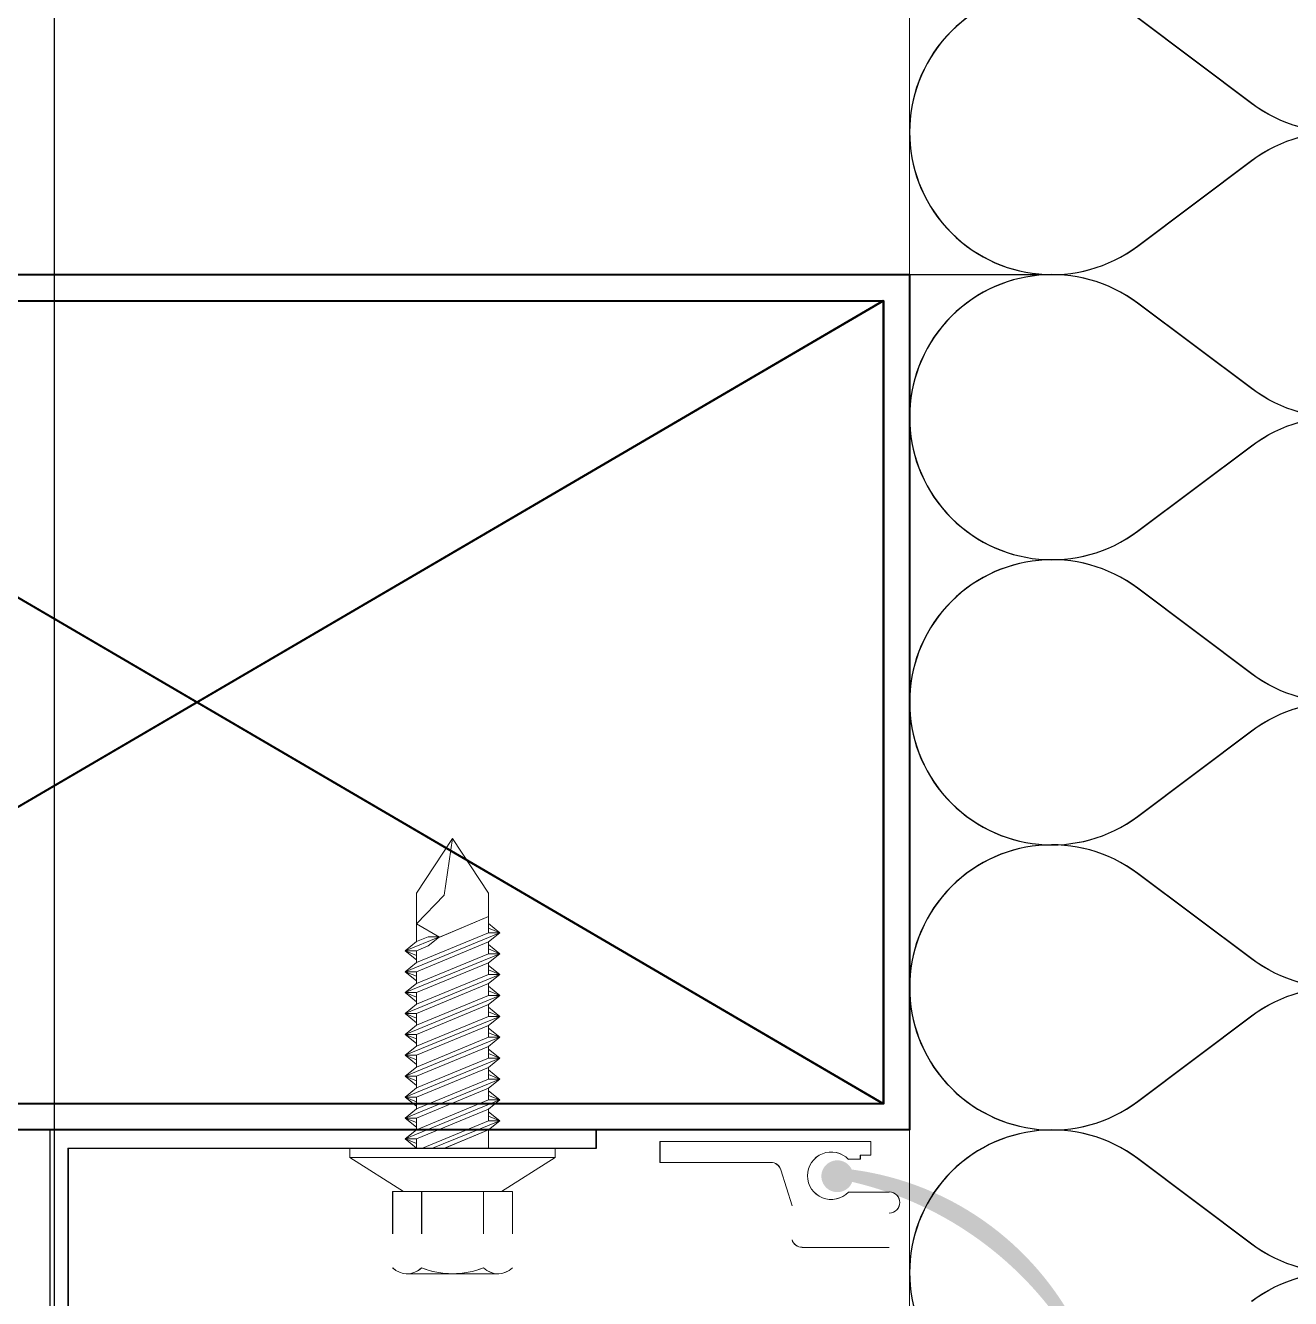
# Model space of a CAD drawing. Header units: millimetres. Extents: x 3546612 to 5615882, y 547008 to 3162891.
# Drawn here: x 5389222.5 to 5389333.5, y 2429427.8 to 2429539.4 of the extents above; entities that cross this region are included whole.
import ezdxf

# ---------------------------------------------------------------- set-up
doc = ezdxf.new("R2010")
doc.units = ezdxf.units.MM
doc.linetypes.add('XR-평면도$0$HIDDEN', pattern=[0.375, 0.25, -0.125])
for name, color, linetype, lineweight in [('XR-평면도$0$A-CONC-LIN1', 9, 'Continuous', 40), ('XR-평면도$0$A-DWXM-SHUT', 9, 'Continuous', 25), ('XR-평면도$0$A-ELEV-LIN3', 9, 'Continuous', 18), ('XR-평면도$0$A-FFXM-EQP', 9, 'Continuous', 15), ('XR-평면도$0$A-WAXM-PANL', 9, 'Continuous', 20), ('XR-평면도$0$A-XXXX-STL', 9, 'Continuous', 25)]:
    doc.layers.add(name, color=color, linetype=linetype, lineweight=lineweight)
doc.layers.add('XR-평면도$0$HAT', color=9, linetype='Continuous')

# ---------------------------------------------------------------- blocks, each defined once
blk = doc.blocks.new('XR-평면도$0$단열재(PANEL)')
at = {"layer": 'XR-평면도$0$HAT'}
for points in [[(-40, 530, 2), (-40, 570), (-60, 555, -2), (-60, 595), (-40, 580, 2), (-40, 620), (-60, 605, -2), (-60, 645), (-40, 630, 2), (-40, 670), (-60, 655, -2), (-60, 695), (-40, 680, 2), (-40, 720), (-60, 705, -2), (-60, 745), (-40, 730, 2), (-40, 770), (-60, 755, -2), (-60, 795)], [(-40, 780, 2), (-40, 820)]]:
    blk.add_lwpolyline(points, format="xyb", dxfattribs=at)
blk = doc.blocks.new('XR-평면도$0$셔터(9600)230515')
at = {"layer": 'XR-평면도$0$A-FFXM-EQP'}
h = blk.add_hatch(color=256, dxfattribs=at)
h.paths.add_polyline_path([(171.6, 328.74, -0.016306), (169.93, 328.47, -1.195216), (167.68, 330.04, -0.543341), (169.97, 329.55, 0.013697), (171.6, 329.98)])
h.paths.add_polyline_path([(171.6, 328.74), (171.6, 329.98, 0.012355), (173.06, 330.44), (173.22, 330.44, 0.213645), (173.91, 330.75, 0.195215), (190.95, 346.53), (190.95, 345.22, -0.261268)])
at = {"color": 1}
for p, q in [((172.7, 252.3), (52.3, 322.7)), ((172.7, 322.7), (52.3, 252.3))]:
    blk.add_line(p, q, dxfattribs=at)
at = {"color": 3}
for points in [[(50, 250), (175, 250), (175, 325), (50, 325)], [(52.3, 252.3), (172.7, 252.3), (172.7, 322.7), (52.3, 322.7)]]:
    blk.add_lwpolyline(points, close=True, dxfattribs=at)
at = {"layer": 'XR-평면도$0$A-DWXM-SHUT', "ltscale": 20}
for p, q in [((99.6, 325), (99.6, 449.15)), ((101.2, 326.6), (101.2, 449.15)), ((101.2, 326.6), (147.53, 326.6)), ((101.2, 326.6, 0), (147.53, 326.6, 0)), ((147.53, 326.6), (147.53, 325)), ((147.53, 326.6, 0), (147.53, 325, 0)), ((99.6, 325), (147.53, 325))]:
    blk.add_line(p, q, dxfattribs=at)
at = {"layer": 'XR-평면도$0$A-FFXM-EQP'}
for p, q in [((138.99, 337.6), (130.85, 337.6)), ((138.99, 337.6, 0), (130.85, 337.6, 0)), ((173.22, 335.29), (165.58, 335.29)), ((173.22, 335.29, 0), (165.58, 335.29, 0)), ((129.67, 334.1), (129.67, 330.4)), ((129.67, 334.1, 0), (129.67, 330.4, 0)), ((132.21, 334.1), (132.21, 330.4)), ((132.21, 334.1, 0), (132.21, 330.4, 0)), ((137.64, 334.1), (137.64, 330.4)), ((137.64, 334.1, 0), (137.64, 330.4, 0)), ((140.17, 334.1), (140.17, 330.4)), ((140.17, 334.1, 0), (140.17, 330.4, 0)), ((164.7, 331.64), (163.71, 328.5)), ((164.7, 331.64, 0), (163.71, 328.5, 0)), ((173.22, 330.44), (169.64, 330.44)), ((173.22, 330.44, 0), (169.64, 330.44, 0)), ((140.17, 330.4), (129.67, 330.4)), ((140.17, 330.4, 0), (129.67, 330.4, 0)), ((153.11, 326), (153.11, 327.85)), ((153.11, 327.85), (162.88, 327.85)), ((153.11, 326, 0), (153.11, 327.85, 0)), ((153.11, 327.85, 0), (162.88, 327.85, 0)), ((155.88, 327.85), (161.43, 327.85)), ((155.88, 327.85, 0), (161.43, 327.85, 0)), ((170.68, 327.57), (169.64, 327.57)), ((170.68, 327.57, 0), (169.64, 327.57, 0)), ((170.68, 327.2), (170.68, 327.57)), ((170.68, 327.2, 0), (170.68, 327.57, 0)), ((170.68, 327.2), (171.6, 327.2)), ((170.68, 327.2, 0), (171.6, 327.2, 0)), ((171.6, 326), (171.6, 327.2)), ((171.6, 326, 0), (171.6, 327.2, 0)), ((131.77, 325.78), (131.77, 326.6)), ((131.77, 325.78, 0), (131.77, 326.6, 0)), ((139.07, 324.2), (133.17, 326.6)), ((139.07, 324.2, 0), (133.17, 326.6, 0)), ((138.07, 325), (138.07, 326.6)), ((138.07, 325, 0), (138.07, 326.6, 0)), ((169.38, 326), (153.11, 326)), ((169.38, 326, 0), (153.11, 326, 0)), ((171.6, 326), (153.66, 326)), ((171.6, 326, 0), (153.66, 326, 0)), ((139.07, 322.37), (130.77, 325.78)), ((139.07, 322.37), (130.77, 325.78)), ((139.07, 322.37, 0), (130.77, 325.78, 0)), ((139.07, 322.37, 0), (130.77, 325.78, 0)), ((131.77, 323.95), (131.77, 324.98)), ((131.77, 323.95, 0), (131.77, 324.98, 0)), ((139.07, 320.53), (130.77, 323.95)), ((139.07, 320.53), (130.77, 323.95)), ((139.07, 320.53, 0), (130.77, 323.95, 0)), ((139.07, 320.53, 0), (130.77, 323.95, 0)), ((138.07, 323.17), (138.07, 324.2)), ((138.07, 323.17, 0), (138.07, 324.2, 0)), ((131.77, 322.12), (131.77, 323.15)), ((131.77, 322.12, 0), (131.77, 323.15, 0)), ((139.07, 318.7), (130.77, 322.12)), ((139.07, 318.7), (130.77, 322.12)), ((139.07, 318.7, 0), (130.77, 322.12, 0)), ((139.07, 318.7, 0), (130.77, 322.12, 0)), ((138.07, 321.34), (138.07, 322.37)), ((138.07, 321.34, 0), (138.07, 322.37, 0)), ((131.77, 320.29), (131.77, 321.31)), ((131.77, 320.29, 0), (131.77, 321.31, 0)), ((138.07, 319.51), (138.07, 320.53)), ((138.07, 319.51, 0), (138.07, 320.53, 0)), ((139.07, 316.87), (130.77, 320.29)), ((139.07, 316.87), (130.77, 320.29)), ((139.07, 316.87, 0), (130.77, 320.29, 0)), ((139.07, 316.87, 0), (130.77, 320.29, 0)), ((131.77, 318.45), (131.77, 319.48)), ((131.77, 318.45, 0), (131.77, 319.48, 0)), ((139.07, 315.04), (130.77, 318.45)), ((139.07, 315.04), (130.77, 318.45)), ((139.07, 315.04, 0), (130.77, 318.45, 0)), ((139.07, 315.04, 0), (130.77, 318.45, 0)), ((138.07, 317.67), (138.07, 318.7)), ((138.07, 317.67, 0), (138.07, 318.7, 0)), ((131.77, 316.62), (131.77, 317.65)), ((131.77, 316.62, 0), (131.77, 317.65, 0)), ((139.07, 313.2), (130.77, 316.62)), ((139.07, 313.2), (130.77, 316.62)), ((139.07, 313.2, 0), (130.77, 316.62, 0)), ((139.07, 313.2, 0), (130.77, 316.62, 0)), ((138.07, 315.84), (138.07, 316.87)), ((138.07, 315.84, 0), (138.07, 316.87, 0)), ((139.07, 311.37), (130.77, 314.79)), ((139.07, 311.37), (130.77, 314.79)), ((139.07, 311.37, 0), (130.77, 314.79, 0)), ((139.07, 311.37, 0), (130.77, 314.79, 0)), ((131.77, 314.79), (131.77, 315.82)), ((131.77, 314.79, 0), (131.77, 315.82, 0)), ((138.07, 314.01), (138.07, 315.04)), ((138.07, 314.01, 0), (138.07, 315.04, 0)), ((131.77, 312.95), (131.77, 313.98)), ((131.77, 312.95, 0), (131.77, 313.98, 0)), ((139.07, 309.54), (130.77, 312.95)), ((139.07, 309.54), (130.77, 312.95)), ((139.07, 309.54, 0), (130.77, 312.95, 0)), ((139.07, 309.54, 0), (130.77, 312.95, 0)), ((138.07, 312.17), (138.07, 313.2)), ((138.07, 312.17, 0), (138.07, 313.2, 0)), ((131.77, 311.12), (131.77, 312.15)), ((131.77, 311.12, 0), (131.77, 312.15, 0)), ((139.07, 307.7), (130.77, 311.12)), ((139.07, 307.7), (130.77, 311.12)), ((139.07, 307.7, 0), (130.77, 311.12, 0)), ((139.07, 307.7, 0), (130.77, 311.12, 0)), ((131.77, 309.29), (131.77, 310.32)), ((131.77, 309.29, 0), (131.77, 310.32, 0)), ((138.07, 310.34), (138.07, 311.37)), ((138.07, 310.34, 0), (138.07, 311.37, 0)), ((133.78, 308.05), (130.77, 309.29)), ((133.78, 308.05), (130.77, 309.29)), ((133.78, 308.05, 0), (130.77, 309.29, 0)), ((133.78, 308.05, 0), (130.77, 309.29, 0)), ((138.07, 308.51), (138.07, 309.54)), ((138.07, 308.51, 0), (138.07, 309.54, 0)), ((131.77, 304.23), (131.77, 308.48)), ((131.77, 304.23, 0), (131.77, 308.48, 0)), ((138.07, 304.23), (138.07, 307.7)), ((138.07, 304.23, 0), (138.07, 307.7, 0))]:
    blk.add_line(p, q, dxfattribs=at)
for points in [[(130.62, 330.4), (139.22, 330.4), (143.92, 327.4), (125.92, 327.4)], [(125.92, 327.4), (143.92, 327.4), (143.92, 326.6), (125.92, 326.6)], [(130.77, 325.78), (131.77, 324.98), (138.07, 322.37), (139.07, 322.37), (138.07, 323.17), (131.77, 325.78)], [(130.77, 323.95), (131.77, 323.15), (138.07, 320.53), (139.07, 320.53), (138.07, 321.34), (131.77, 323.95)], [(130.77, 322.12), (131.77, 321.31), (138.07, 318.7), (139.07, 318.7), (138.07, 319.51), (131.77, 322.12)], [(130.77, 320.29), (131.77, 319.48), (138.07, 316.87), (139.07, 316.87), (138.07, 317.67), (131.77, 320.29)], [(130.77, 318.45), (131.77, 317.65), (138.07, 315.04), (139.07, 315.04), (138.07, 315.84), (131.77, 318.45)], [(130.77, 316.62), (131.77, 315.82), (138.07, 313.2), (139.07, 313.2), (138.07, 314.01), (131.77, 316.62)], [(130.77, 314.79), (131.77, 313.98), (138.07, 311.37), (139.07, 311.37), (138.07, 312.17), (131.77, 314.79)], [(130.77, 312.95), (131.77, 312.15), (138.07, 309.54), (139.07, 309.54), (138.07, 310.34), (131.77, 312.95)], [(130.77, 311.12), (131.77, 310.32), (138.07, 307.7), (139.07, 307.7), (138.07, 308.51), (131.77, 311.12)], [(130.77, 309.29), (131.77, 308.48), (132.78, 308.05), (133.78, 308.05), (132.78, 308.85), (131.77, 309.29)]]:
    blk.add_lwpolyline(points, close=True, dxfattribs=at)
at = {"layer": 'XR-평면도$0$A-FFXM-EQP', "elevation": 0}
for points in [[(130.62, 330.4), (139.22, 330.4), (143.92, 327.4), (125.92, 327.4)], [(125.92, 327.4), (143.92, 327.4), (143.92, 326.6), (125.92, 326.6)], [(130.77, 325.78), (131.77, 324.98), (138.07, 322.37), (139.07, 322.37), (138.07, 323.17), (131.77, 325.78)], [(130.77, 323.95), (131.77, 323.15), (138.07, 320.53), (139.07, 320.53), (138.07, 321.34), (131.77, 323.95)], [(130.77, 322.12), (131.77, 321.31), (138.07, 318.7), (139.07, 318.7), (138.07, 319.51), (131.77, 322.12)], [(130.77, 320.29), (131.77, 319.48), (138.07, 316.87), (139.07, 316.87), (138.07, 317.67), (131.77, 320.29)], [(130.77, 318.45), (131.77, 317.65), (138.07, 315.04), (139.07, 315.04), (138.07, 315.84), (131.77, 318.45)], [(130.77, 316.62), (131.77, 315.82), (138.07, 313.2), (139.07, 313.2), (138.07, 314.01), (131.77, 316.62)], [(130.77, 314.79), (131.77, 313.98), (138.07, 311.37), (139.07, 311.37), (138.07, 312.17), (131.77, 314.79)], [(130.77, 312.95), (131.77, 312.15), (138.07, 309.54), (139.07, 309.54), (138.07, 310.34), (131.77, 312.95)], [(130.77, 311.12), (131.77, 310.32), (138.07, 307.7), (139.07, 307.7), (138.07, 308.51), (131.77, 311.12)], [(130.77, 309.29), (131.77, 308.48), (132.78, 308.05), (133.78, 308.05), (132.78, 308.85), (131.77, 309.29)]]:
    blk.add_lwpolyline(points, close=True, dxfattribs=at)
at = {"layer": 'XR-평면도$0$A-FFXM-EQP'}
for points in [[(131.77, 326.19), (130.77, 325.78), (131.77, 326.59)], [(132.29, 326.6), (138.07, 324.2), (139.07, 324.2), (138.07, 325), (134.23, 326.6)], [(131.77, 324.35), (130.77, 323.95), (131.77, 324.76)], [(138.07, 323.8), (139.07, 324.2), (138.07, 323.4)], [(131.77, 322.52), (130.77, 322.12), (131.77, 322.92)], [(138.07, 321.97), (139.07, 322.37), (138.07, 321.56)], [(138.07, 321.97), (139.07, 322.37), (138.07, 321.56)], [(131.77, 320.69), (130.77, 320.29), (131.77, 321.09)], [(138.07, 320.13), (139.07, 320.53), (138.07, 319.73)], [(138.07, 320.13), (139.07, 320.53), (138.07, 319.73)], [(131.77, 318.85), (130.77, 318.45), (131.77, 319.26)], [(138.07, 318.3), (139.07, 318.7), (138.07, 317.9)], [(138.07, 318.3), (139.07, 318.7), (138.07, 317.9)], [(131.77, 317.02), (130.77, 316.62), (131.77, 317.42)], [(138.07, 316.47), (139.07, 316.87), (138.07, 316.06)], [(138.07, 316.47), (139.07, 316.87), (138.07, 316.06)], [(131.77, 315.19), (130.77, 314.79), (131.77, 315.59)], [(138.07, 314.63), (139.07, 315.04), (138.07, 314.23)], [(138.07, 314.63), (139.07, 315.04), (138.07, 314.23)], [(131.77, 313.36), (130.77, 312.95), (131.77, 313.76)], [(138.07, 312.8), (139.07, 313.2), (138.07, 312.4)], [(138.07, 312.8), (139.07, 313.2), (138.07, 312.4)], [(131.77, 311.52), (130.77, 311.12), (131.77, 311.92)], [(138.07, 310.97), (139.07, 311.37), (138.07, 310.57)], [(138.07, 310.97), (139.07, 311.37), (138.07, 310.57)], [(131.77, 309.69), (130.77, 309.29), (131.77, 310.09)], [(138.07, 309.13), (139.07, 309.54), (138.07, 308.73)], [(138.07, 309.13), (139.07, 309.54), (138.07, 308.73)], [(138.07, 306.27), (133.79, 308.08), (131.77, 306.91), (134.19, 304.4), (134.92, 299.43)], [(138.07, 307.3), (139.07, 307.7), (138.07, 306.9)], [(138.07, 307.3), (139.07, 307.7), (138.07, 306.9)], [(131.77, 304.23), (134.92, 299.43), (138.07, 304.23)]]:
    blk.add_lwpolyline(points, dxfattribs=at)
at = {"layer": 'XR-평면도$0$A-FFXM-EQP', "elevation": 0}
for points in [[(131.77, 326.19), (130.77, 325.78), (131.77, 326.59)], [(132.29, 326.6), (138.07, 324.2), (139.07, 324.2), (138.07, 325), (134.23, 326.6)], [(131.77, 324.35), (130.77, 323.95), (131.77, 324.76)], [(138.07, 323.8), (139.07, 324.2), (138.07, 323.4)], [(131.77, 322.52), (130.77, 322.12), (131.77, 322.92)], [(138.07, 321.97), (139.07, 322.37), (138.07, 321.56)], [(138.07, 321.97), (139.07, 322.37), (138.07, 321.56)], [(131.77, 320.69), (130.77, 320.29), (131.77, 321.09)], [(138.07, 320.13), (139.07, 320.53), (138.07, 319.73)], [(138.07, 320.13), (139.07, 320.53), (138.07, 319.73)], [(131.77, 318.85), (130.77, 318.45), (131.77, 319.26)], [(138.07, 318.3), (139.07, 318.7), (138.07, 317.9)], [(138.07, 318.3), (139.07, 318.7), (138.07, 317.9)], [(131.77, 317.02), (130.77, 316.62), (131.77, 317.42)], [(138.07, 316.47), (139.07, 316.87), (138.07, 316.06)], [(138.07, 316.47), (139.07, 316.87), (138.07, 316.06)], [(131.77, 315.19), (130.77, 314.79), (131.77, 315.59)], [(138.07, 314.63), (139.07, 315.04), (138.07, 314.23)], [(138.07, 314.63), (139.07, 315.04), (138.07, 314.23)], [(131.77, 313.36), (130.77, 312.95), (131.77, 313.76)], [(138.07, 312.8), (139.07, 313.2), (138.07, 312.4)], [(138.07, 312.8), (139.07, 313.2), (138.07, 312.4)], [(131.77, 311.52), (130.77, 311.12), (131.77, 311.92)], [(138.07, 310.97), (139.07, 311.37), (138.07, 310.57)], [(138.07, 310.97), (139.07, 311.37), (138.07, 310.57)], [(131.77, 309.69), (130.77, 309.29), (131.77, 310.09)], [(138.07, 309.13), (139.07, 309.54), (138.07, 308.73)], [(138.07, 309.13), (139.07, 309.54), (138.07, 308.73)], [(138.07, 306.27), (133.79, 308.08), (131.77, 306.91), (134.19, 304.4), (134.92, 299.43)], [(138.07, 307.3), (139.07, 307.7), (138.07, 306.9)], [(138.07, 307.3), (139.07, 307.7), (138.07, 306.9)], [(131.77, 304.23), (134.92, 299.43), (138.07, 304.23)]]:
    blk.add_lwpolyline(points, dxfattribs=at)
at = {"layer": 'XR-평면도$0$A-FFXM-EQP'}
for centre, radius, start, end in [((130.94, 335.74, 0), 1.86, 46.9662, 133.0338), ((130.94, 335.74, 0), 1.86, 46.9662, 133.0338), ((134.92, 329.99, 0), 7.61, 69.1195, 110.8805), ((134.92, 329.99, 0), 7.61, 69.1195, 110.8805), ((138.91, 335.74, 0), 1.86, 46.9662, 133.0338), ((138.91, 335.74, 0), 1.86, 46.9662, 133.0338), ((165.58, 334.36), 0.925, 90, 162.646), ((165.58, 334.36, 0), 0.925, 90, 162.646), ((173.22, 331.36), 0.925, 270, 90), ((173.22, 331.36, 0), 0.925, 270, 90), ((168.13, 329.01), 2.08, 43.5422, 316.4578), ((168.13, 329.01, 0), 2.08, 43.5422, 316.4578), ((162.83, 328.77), 0.925, 270, 342.646), ((162.83, 328.77, 0), 0.925, 270, 342.646)]:
    blk.add_arc(centre, radius, start, end, dxfattribs=at)
at = {"layer": 'XR-평면도$0$A-WAXM-PANL', "elevation": 0}
blk.add_lwpolyline([(0, -50), (175, -50), (175, 375), (225, 375), (225, -100), (0, -100)], dxfattribs=at)
at = {"layer": 'XR-평면도$0$A-XXXX-STL', "color": 3, "linetype": 'XR-평면도$0$HIDDEN', "ltscale": 300}
blk.add_lwpolyline([(0, 250), (9900, 250), (9900, 0), (0, 0)], close=True, dxfattribs=at)
at = {"xscale": 0.5, "yscale": 0.5, "zscale": 0.5}
blk.add_blockref('XR-평면도$0$단열재(PANEL)', (225, -50), dxfattribs=at)

msp = doc.modelspace()

# ---------------------------------------------------------------- linework, layer by layer
at = {"layer": 'XR-평면도$0$A-ELEV-LIN3'}
for points in [[(5458075.04, 2428767.56), (5458075.04, 2430267.56), (5456475.04, 2430267.56), (5456475.04, 2429367.56), (5444225.04, 2429367.56), (5444225.04, 2429967.56), (5442925.04, 2429967.56), (5442925.04, 2428267.56), (5444025.04, 2428267.56), (5444025.04, 2416967.56), (5388125.04, 2416967.56), (5388125.04, 2428267.56), (5389225.04, 2428267.56), (5389225.04, 2429967.56), (5387925.04, 2429967.56), (5387925.04, 2429367.56), (5378225.04, 2429367.56), (5378225.04, 2429967.56), (5376925.04, 2429967.56), (5376925.04, 2428267.56), (5378025.04, 2428267.56), (5378025.04, 2416967.56), (5337575.04, 2416967.56)], [(5458075.05, 2428767.56), (5458075.05, 2430267.56), (5456475.05, 2430267.56), (5456475.05, 2429367.56), (5444225.05, 2429367.56), (5444225.05, 2429967.56), (5442925.05, 2429967.56), (5442925.05, 2428267.56), (5444025.05, 2428267.56), (5444025.05, 2416967.56), (5388125.05, 2416967.56), (5388125.05, 2428267.56), (5389225.05, 2428267.56), (5389225.05, 2429967.56), (5387925.05, 2429967.56), (5387925.05, 2429367.56), (5378225.05, 2429367.56), (5378225.05, 2429967.56), (5376925.05, 2429967.56), (5376925.05, 2428267.56), (5378025.05, 2428267.56), (5378025.05, 2416967.56), (5337575.05, 2416967.56)], [(5458075.05, 2428767.56), (5458075.05, 2430267.56), (5456475.05, 2430267.56), (5456475.05, 2429367.56), (5444225.05, 2429367.56), (5444225.05, 2429967.56), (5442925.05, 2429967.56), (5442925.05, 2428267.56), (5444025.05, 2428267.56), (5444025.05, 2416967.56), (5388125.05, 2416967.56), (5388125.05, 2428267.56), (5389225.05, 2428267.56), (5389225.05, 2429967.56), (5387925.05, 2429967.56), (5387925.05, 2429367.56), (5378225.05, 2429367.56), (5378225.05, 2429967.56), (5376925.05, 2429967.56), (5376925.05, 2428267.56), (5378025.05, 2428267.56), (5378025.05, 2416967.56), (5337575.05, 2416967.56)]]:
    msp.add_lwpolyline(points, dxfattribs=at)

# ---------------------------------------------------------------- block references
at = {"layer": 'XR-평면도$0$A-CONC-LIN1', "xscale": -1, "rotation": 180}
for p in [(5389125.04, 2429767.56), (5389125.05, 2429767.56), (5389125.05, 2429767.56)]:
    msp.add_blockref('XR-평면도$0$셔터(9600)230515', p, dxfattribs=at)

doc.saveas('drawing.dxf')
